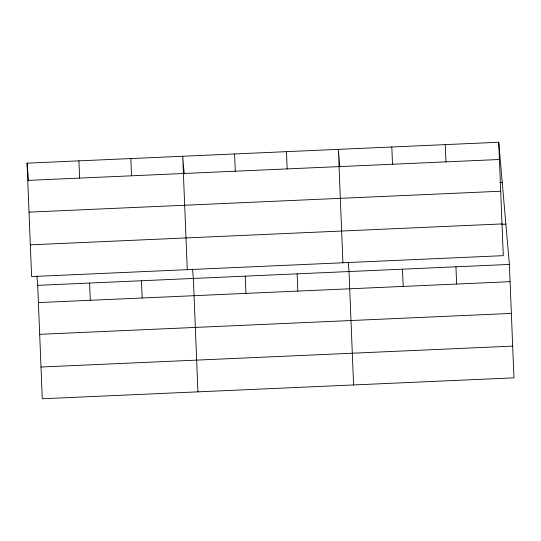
<?xml version="1.0" encoding="UTF-8"?>
<svg xmlns="http://www.w3.org/2000/svg" width="541" height="541" viewBox="0 0 541 541"><rect width="100%" height="100%" fill="white"/><g stroke="black" fill="none" stroke-linecap="round" stroke-linejoin="round"><path stroke-width="0.81" d="M498.728 142.249L503.286 255.656L31.608 276.566L27.05 163.159L498.728 142.249L509.392 264.434L513.95 377.841L42.272 398.751L37.714 285.344L36.91 276.099M27.74 180.403L499.424 159.5M499.742 182.682L502.251 182.567M29.018 212.14L500.695 191.23M30.33 244.836L502.007 223.927M501.696 224.299L505.876 224.116M37.714 285.344L509.392 264.434M38.411 302.588L510.089 281.685M39.682 334.324L511.36 313.415M40.994 367.021L512.679 346.112M339.897 167L338.362 149.357L342.913 262.77M348.215 262.304L349.026 271.541L353.577 384.955M184.244 173.898L182.702 156.254L187.26 269.668M192.562 269.202L193.367 278.439L197.925 391.853M27.05 163.159L28.592 180.795M455.941 266.801L456.631 284.052M445.27 144.616L445.967 161.867M402.484 269.175L403.173 286.426M391.819 146.99L392.509 164.241M297.137 273.841L297.834 291.092M286.473 151.656L287.17 168.907M245.256 276.14L245.945 293.391M234.591 153.955L235.281 171.206M141.485 280.738L142.175 297.99M130.821 158.554L131.51 175.805M89.596 283.044L90.293 300.289M78.932 160.86L79.628 178.104"/></g></svg>
